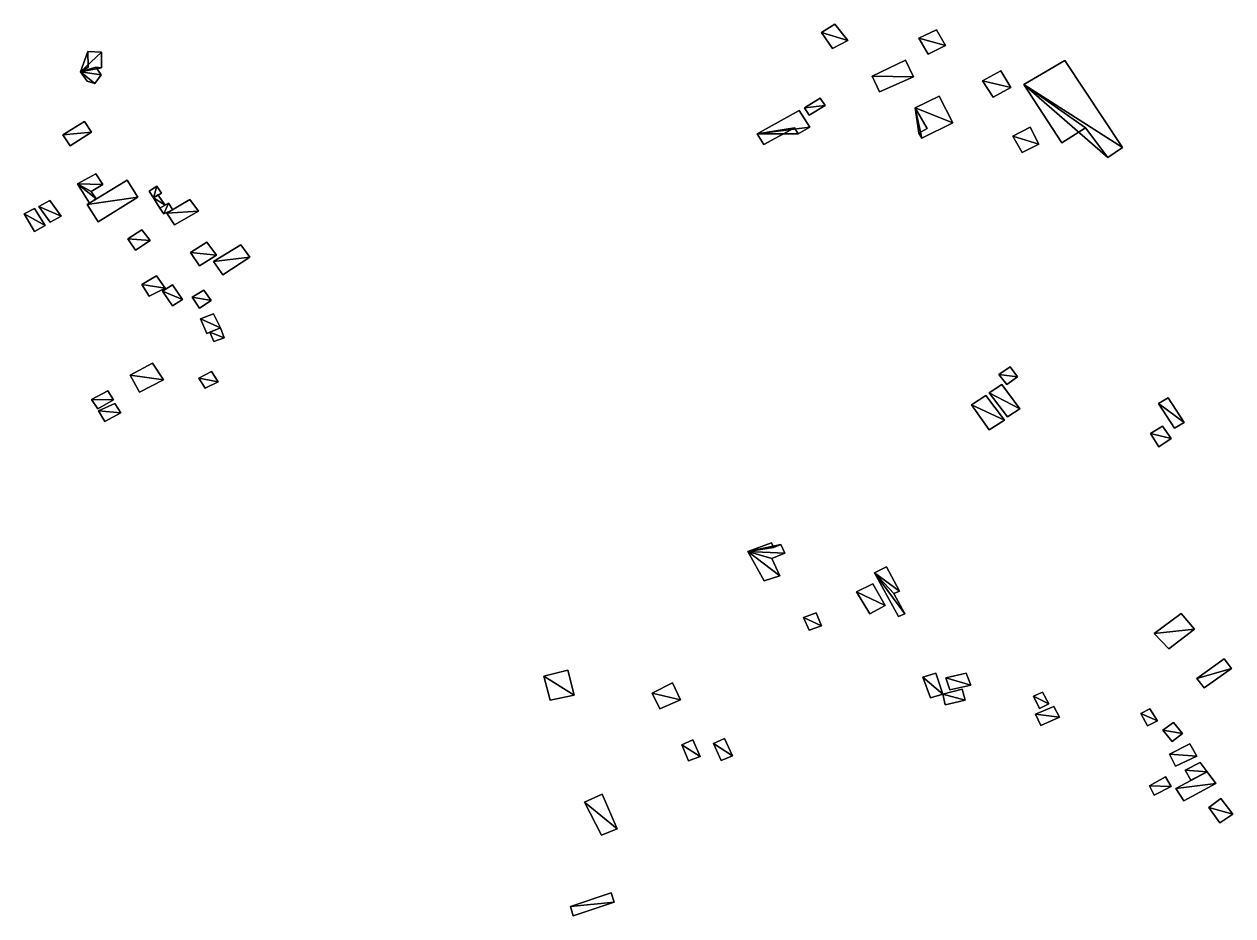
# Model space of a CAD drawing. Header units: metres. Extents: x -3947 to 4280, y -3529 to 2326.
# Drawn here: x -2840 to -2026, y -3256 to -2655 of the extents above; entities that cross this region are included whole.
import ezdxf

# ---------------------------------------------------------------- set-up
doc = ezdxf.new("R2010")
doc.units = ezdxf.units.M

msp = doc.modelspace()

# ---------------------------------------------------------------- linework, layer by layer
at = {"layer": 'MUROS'}
for points in [[(-2294.1, -2654.7), (-2303, -2660.3), (-2303, -2660.3, 4.5), (-2294.1, -2654.7, 4.5)], [(-2285.4, -2665.6), (-2294.1, -2654.7), (-2294.1, -2654.7, 4.5), (-2285.4, -2665.6, 4.5)], [(-2303, -2660.3), (-2295.7, -2671.2), (-2295.7, -2671.2, 4.5), (-2303, -2660.3, 4.5)], [(-2225.7, -2658.4), (-2237.4, -2664.2), (-2237.4, -2664.2, 4.5), (-2225.7, -2658.4, 4.5)], [(-2219.6, -2669), (-2225.7, -2658.4), (-2225.7, -2658.4, 4.5), (-2219.6, -2669, 4.5)], [(-2295.7, -2671.2), (-2285.4, -2665.6), (-2285.4, -2665.6, 4.5), (-2295.7, -2671.2, 4.5)], [(-2237.4, -2664.2), (-2231.1, -2675), (-2231.1, -2675, 4.5), (-2237.4, -2664.2, 4.5)], [(-2231.1, -2675), (-2219.6, -2669), (-2219.6, -2669, 4.5), (-2231.1, -2675, 4.5)], [(-2788.3, -2673.6), (-2797.4, -2673.1), (-2797.4, -2673.1, 4.5), (-2788.3, -2673.6, 4.5)], [(-2797.4, -2673.1), (-2797.2, -2683.6), (-2797.2, -2683.6, 4.5), (-2797.4, -2673.1, 4.5)], [(-2788.4, -2684.1), (-2788.3, -2673.6), (-2788.3, -2673.6, 4.5), (-2788.4, -2684.1, 4.5)], [(-2246.4, -2679), (-2269, -2689.7), (-2269, -2689.7, 4.5), (-2246.4, -2679, 4.5)], [(-2241, -2690.1), (-2246.4, -2679), (-2246.4, -2679, 4.5), (-2241, -2690.1, 4.5)], [(-2166.8, -2695.4), (-2139.2, -2679.1), (-2139.2, -2679.1, 4.5), (-2166.8, -2695.4, 4.5)], [(-2139.2, -2679.1), (-2100.3, -2737.9), (-2100.3, -2737.9, 4.5), (-2139.2, -2679.1, 4.5)], [(-2797.2, -2683.6), (-2802.4, -2686.8), (-2802.4, -2686.8, 4.5), (-2797.2, -2683.6, 4.5)], [(-2802.4, -2686.8), (-2798, -2693), (-2798, -2693, 4.5), (-2802.4, -2686.8, 4.5)], [(-2788.6, -2688.8), (-2792, -2683.6), (-2792, -2683.6, 4.5), (-2788.6, -2688.8, 4.5)], [(-2792, -2683.6), (-2788.4, -2684.1), (-2788.4, -2684.1, 4.5), (-2792, -2683.6, 4.5)], [(-2182.2, -2686.1), (-2194.6, -2692.8), (-2194.6, -2692.8, 4.5), (-2182.2, -2686.1, 4.5)], [(-2175.6, -2697.3), (-2182.2, -2686.1), (-2182.2, -2686.1, 4.5), (-2175.6, -2697.3, 4.5)], [(-2798, -2693), (-2792.8, -2694.7), (-2792.8, -2694.7, 4.5), (-2798, -2693, 4.5)], [(-2792.8, -2694.7), (-2788.6, -2688.8), (-2788.6, -2688.8, 4.5), (-2792.8, -2694.7, 4.5)], [(-2269, -2689.7), (-2263.9, -2700.2), (-2263.9, -2700.2, 4.5), (-2269, -2689.7, 4.5)], [(-2263.9, -2700.2), (-2241, -2690.1), (-2241, -2690.1, 4.5), (-2263.9, -2700.2, 4.5)], [(-2194.6, -2692.8), (-2187.3, -2703.8), (-2187.3, -2703.8, 4.5), (-2194.6, -2692.8, 4.5)], [(-2141.1, -2734.7), (-2166.8, -2695.4), (-2166.8, -2695.4, 4.5), (-2141.1, -2734.7, 4.5)], [(-2223.9, -2703.2), (-2239.9, -2711.1), (-2239.9, -2711.1, 4.5), (-2223.9, -2703.2, 4.5)], [(-2214.6, -2721.2), (-2223.9, -2703.2), (-2223.9, -2703.2, 4.5), (-2214.6, -2721.2, 4.5)], [(-2187.3, -2703.8), (-2175.6, -2697.3), (-2175.6, -2697.3, 4.5), (-2187.3, -2703.8, 4.5)], [(-2303.9, -2704.5), (-2314.5, -2711), (-2314.5, -2711, 4.5), (-2303.9, -2704.5, 4.5)], [(-2314.5, -2711), (-2311.5, -2716.1), (-2311.5, -2716.1, 4.5), (-2314.5, -2711, 4.5)], [(-2311.5, -2716.1), (-2300.7, -2709.6), (-2300.7, -2709.6, 4.5), (-2311.5, -2716.1, 4.5)], [(-2300.7, -2709.6), (-2303.9, -2704.5), (-2303.9, -2704.5, 4.5), (-2300.7, -2709.6, 4.5)], [(-2239.9, -2711.1), (-2231.8, -2724.9), (-2231.8, -2724.9, 4.5), (-2239.9, -2711.1, 4.5)], [(-2799.8, -2720.3), (-2814.3, -2729.2), (-2814.3, -2729.2, 4.5), (-2799.8, -2720.3, 4.5)], [(-2795, -2727.5), (-2799.8, -2720.3), (-2799.8, -2720.3, 4.5), (-2795, -2727.5, 4.5)], [(-2318.1, -2712.9), (-2346.4, -2728.6), (-2346.4, -2728.6, 4.5), (-2318.1, -2712.9, 4.5)], [(-2311, -2724.2), (-2318.1, -2712.9), (-2318.1, -2712.9, 4.5), (-2311, -2724.2, 4.5)], [(-2809.5, -2736.7), (-2795, -2727.5), (-2795, -2727.5, 4.5), (-2809.5, -2736.7, 4.5)], [(-2342, -2735.7), (-2321.3, -2724.6), (-2321.3, -2724.6, 4.5), (-2342, -2735.7, 4.5)], [(-2321.3, -2724.6), (-2318.8, -2728.5), (-2318.8, -2728.5, 4.5), (-2321.3, -2724.6, 4.5)], [(-2318.8, -2728.5), (-2311, -2724.2), (-2311, -2724.2, 4.5), (-2318.8, -2728.5, 4.5)], [(-2231.8, -2724.9), (-2237.5, -2728.1), (-2237.5, -2728.1, 4.5), (-2231.8, -2724.9, 4.5)], [(-2237.5, -2728.1), (-2235.5, -2731.4), (-2235.5, -2731.4, 4.5), (-2237.5, -2728.1, 4.5)], [(-2235.5, -2731.4), (-2214.6, -2721.2), (-2214.6, -2721.2, 4.5), (-2235.5, -2731.4, 4.5)], [(-2162.4, -2724.1), (-2174.1, -2730.2), (-2174.1, -2730.2, 4.5), (-2162.4, -2724.1, 4.5)], [(-2156.6, -2735.5), (-2162.4, -2724.1), (-2162.4, -2724.1, 4.5), (-2156.6, -2735.5, 4.5)], [(-2125.1, -2724.5), (-2141.1, -2734.7), (-2141.1, -2734.7, 4.5), (-2125.1, -2724.5, 4.5)], [(-2110.1, -2744.5), (-2125.1, -2724.5), (-2125.1, -2724.5, 4.5), (-2110.1, -2744.5, 4.5)], [(-2814.3, -2729.2), (-2809.5, -2736.7), (-2809.5, -2736.7, 4.5), (-2814.3, -2729.2, 4.5)], [(-2346.4, -2728.6), (-2342, -2735.7), (-2342, -2735.7, 4.5), (-2346.4, -2728.6, 4.5)], [(-2174.1, -2730.2), (-2167.9, -2741.1), (-2167.9, -2741.1, 4.5), (-2174.1, -2730.2, 4.5)], [(-2167.9, -2741.1), (-2156.6, -2735.5), (-2156.6, -2735.5, 4.5), (-2167.9, -2741.1, 4.5)], [(-2100.3, -2737.9), (-2110.1, -2744.5), (-2110.1, -2744.5, 4.5), (-2100.3, -2737.9, 4.5)], [(-2792, -2755.5), (-2804.4, -2762.3), (-2804.4, -2762.3, 4.5), (-2792, -2755.5, 4.5)], [(-2771.1, -2759.9), (-2797.9, -2776.2), (-2797.9, -2776.2, 8), (-2771.1, -2759.9, 8)], [(-2787.4, -2762.8), (-2792, -2755.5), (-2792, -2755.5, 4.5), (-2787.4, -2762.8, 4.5)], [(-2763.7, -2771.3), (-2771.1, -2759.9), (-2771.1, -2759.9, 8), (-2763.7, -2771.3, 8)], [(-2804.4, -2762.3), (-2796.4, -2775.2), (-2796.4, -2775.2, 4.5), (-2804.4, -2762.3, 4.5)], [(-2795.2, -2767.5), (-2787.4, -2762.8), (-2787.4, -2762.8, 4.5), (-2795.2, -2767.5, 4.5)], [(-2791.8, -2772.4), (-2795.2, -2767.5), (-2795.2, -2767.5, 4.5), (-2791.8, -2772.4, 4.5)], [(-2750.9, -2763.9), (-2756.1, -2767.3), (-2756.1, -2767.3, 4.5), (-2750.9, -2763.9, 4.5)], [(-2756.1, -2767.3), (-2753.3, -2771.7), (-2753.3, -2771.7, 4.5), (-2756.1, -2767.3, 4.5)], [(-2753.3, -2771.7), (-2747.9, -2768.6), (-2747.9, -2768.6, 4.5), (-2753.3, -2771.7, 4.5)], [(-2747.9, -2768.6), (-2750.9, -2763.9), (-2750.9, -2763.9, 4.5), (-2747.9, -2768.6, 4.5)], [(-2823.1, -2773.5), (-2830.5, -2777.6), (-2830.5, -2777.6, 4.5), (-2823.1, -2773.5, 4.5)], [(-2815.5, -2784), (-2823.1, -2773.5), (-2823.1, -2773.5, 4.5), (-2815.5, -2784, 4.5)], [(-2797.9, -2776.2), (-2790.6, -2787.8), (-2790.6, -2787.8, 8), (-2797.9, -2776.2, 8)], [(-2796.4, -2775.2), (-2791.8, -2772.4), (-2791.8, -2772.4, 4.5), (-2796.4, -2775.2, 4.5)], [(-2790.6, -2787.8), (-2763.7, -2771.3), (-2763.7, -2771.3, 8), (-2790.6, -2787.8, 8)], [(-2750.3, -2769.8), (-2753.3, -2771.7), (-2753.3, -2771.7, 4.5), (-2750.3, -2769.8, 4.5)], [(-2753.3, -2771.7), (-2748.9, -2778.6), (-2748.9, -2778.6, 4.5), (-2753.3, -2771.7, 4.5)], [(-2745.4, -2776.6), (-2750.3, -2769.8), (-2750.3, -2769.8, 4.5), (-2745.4, -2776.6, 4.5)], [(-2743.2, -2775.3), (-2748.9, -2778.6), (-2748.9, -2778.6, 4.5), (-2743.2, -2775.3, 4.5)], [(-2748.9, -2778.6), (-2745.4, -2776.6), (-2745.4, -2776.6, 4.5), (-2748.9, -2778.6, 4.5)], [(-2728.8, -2772.8), (-2744.2, -2782.1), (-2744.2, -2782.1, 4.5), (-2728.8, -2772.8, 4.5)], [(-2740.3, -2779.7), (-2743.2, -2775.3), (-2743.2, -2775.3, 4.5), (-2740.3, -2779.7, 4.5)], [(-2723, -2780.8), (-2728.8, -2772.8), (-2728.8, -2772.8, 4.5), (-2723, -2780.8, 4.5)], [(-2833.4, -2778.9), (-2840.4, -2782.5), (-2840.4, -2782.5, 4.5), (-2833.4, -2778.9, 4.5)], [(-2840.4, -2782.5), (-2833.4, -2794.4), (-2833.4, -2794.4, 4.5), (-2840.4, -2782.5, 4.5)], [(-2826.3, -2790.4), (-2833.4, -2778.9), (-2833.4, -2778.9, 4.5), (-2826.3, -2790.4, 4.5)], [(-2830.5, -2777.6), (-2822.9, -2788.2), (-2822.9, -2788.2, 4.5), (-2830.5, -2777.6, 4.5)], [(-2822.9, -2788.2), (-2815.5, -2784), (-2815.5, -2784, 4.5), (-2822.9, -2788.2, 4.5)], [(-2748.9, -2778.6), (-2746.3, -2782.6), (-2746.3, -2782.6, 4.5), (-2748.9, -2778.6, 4.5)], [(-2746.3, -2782.6), (-2740.3, -2779.7), (-2740.3, -2779.7, 4.5), (-2746.3, -2782.6, 4.5)], [(-2744.2, -2782.1), (-2739, -2790), (-2739, -2790, 4.5), (-2744.2, -2782.1, 4.5)], [(-2739, -2790), (-2723, -2780.8), (-2723, -2780.8, 4.5), (-2739, -2790, 4.5)], [(-2833.4, -2794.4), (-2826.3, -2790.4), (-2826.3, -2790.4, 4.5), (-2833.4, -2794.4, 4.5)], [(-2761.2, -2793.3), (-2770.6, -2799.3), (-2770.6, -2799.3, 4.5), (-2761.2, -2793.3, 4.5)], [(-2755.4, -2800.4), (-2761.2, -2793.3), (-2761.2, -2793.3, 4.5), (-2755.4, -2800.4, 4.5)], [(-2770.6, -2799.3), (-2765.4, -2807), (-2765.4, -2807, 4.5), (-2770.6, -2799.3, 4.5)], [(-2765.4, -2807), (-2755.4, -2800.4), (-2755.4, -2800.4, 4.5), (-2765.4, -2807, 4.5)], [(-2717.3, -2801.5), (-2728.3, -2808.5), (-2728.3, -2808.5, 4.5), (-2717.3, -2801.5, 4.5)], [(-2710.8, -2810.3), (-2717.3, -2801.5), (-2717.3, -2801.5, 4.5), (-2710.8, -2810.3, 4.5)], [(-2728.3, -2808.5), (-2722.3, -2817.6), (-2722.3, -2817.6, 4.5), (-2728.3, -2808.5, 4.5)], [(-2694.5, -2803.3), (-2712.8, -2814.6), (-2712.8, -2814.6, 4.5), (-2694.5, -2803.3, 4.5)], [(-2688.4, -2811.8), (-2694.5, -2803.3), (-2694.5, -2803.3, 4.5), (-2688.4, -2811.8, 4.5)], [(-2722.3, -2817.6), (-2710.8, -2810.3), (-2710.8, -2810.3, 4.5), (-2722.3, -2817.6, 4.5)], [(-2712.8, -2814.6), (-2706.6, -2823.5), (-2706.6, -2823.5, 4.5), (-2712.8, -2814.6, 4.5)], [(-2706.6, -2823.5), (-2688.4, -2811.8), (-2688.4, -2811.8, 4.5), (-2706.6, -2823.5, 4.5)], [(-2751.2, -2824.2), (-2761.2, -2830), (-2761.2, -2830, 4.5), (-2751.2, -2824.2, 4.5)], [(-2745.4, -2832.5), (-2751.2, -2824.2), (-2751.2, -2824.2, 4.5), (-2745.4, -2832.5, 4.5)], [(-2761.2, -2830), (-2756.1, -2838), (-2756.1, -2838, 4.5), (-2761.2, -2830, 4.5)], [(-2756.1, -2838), (-2745.4, -2832.5), (-2745.4, -2832.5, 4.5), (-2756.1, -2838, 4.5)], [(-2740.4, -2830.4), (-2747.1, -2834.6), (-2747.1, -2834.6, 4.5), (-2740.4, -2830.4, 4.5)], [(-2733.8, -2840.2), (-2740.4, -2830.4), (-2740.4, -2830.4, 4.5), (-2733.8, -2840.2, 4.5)], [(-2719.4, -2834), (-2727.1, -2838.7), (-2727.1, -2838.7, 4.5), (-2719.4, -2834, 4.5)], [(-2714.4, -2841), (-2719.4, -2834), (-2719.4, -2834, 4.5), (-2714.4, -2841, 4.5)], [(-2747.1, -2834.6), (-2740.5, -2844.5), (-2740.5, -2844.5, 4.5), (-2747.1, -2834.6, 4.5)], [(-2740.5, -2844.5), (-2733.8, -2840.2), (-2733.8, -2840.2, 4.5), (-2740.5, -2844.5, 4.5)], [(-2727.1, -2838.7), (-2722.3, -2846), (-2722.3, -2846, 4.5), (-2727.1, -2838.7, 4.5)], [(-2722.3, -2846), (-2714.4, -2841), (-2714.4, -2841, 4.5), (-2722.3, -2846, 4.5)], [(-2712.9, -2849.8), (-2721.6, -2853.3), (-2721.6, -2853.3, 4.5), (-2712.9, -2849.8, 4.5)], [(-2708.2, -2859.4), (-2712.9, -2849.8), (-2712.9, -2849.8, 4.5), (-2708.2, -2859.4, 4.5)], [(-2721.6, -2853.3), (-2717.3, -2863.1), (-2717.3, -2863.1, 4.5), (-2721.6, -2853.3, 4.5)], [(-2717.3, -2863.1), (-2708.2, -2859.4), (-2708.2, -2859.4, 4.5), (-2717.3, -2863.1, 4.5)], [(-2708.2, -2859.4), (-2715.3, -2862.3), (-2715.3, -2862.3, 4.5), (-2708.2, -2859.4, 4.5)], [(-2715.3, -2862.3), (-2712.6, -2868.5), (-2712.6, -2868.5, 4.5), (-2715.3, -2862.3, 4.5)], [(-2712.6, -2868.5), (-2705.6, -2866), (-2705.6, -2866, 4.5), (-2712.6, -2868.5, 4.5)], [(-2705.6, -2866), (-2708.2, -2859.4), (-2708.2, -2859.4, 4.5), (-2705.6, -2866, 4.5)], [(-2753.9, -2883.2), (-2769, -2891.3), (-2769, -2891.3, 4.5), (-2753.9, -2883.2, 4.5)], [(-2746.6, -2894.3), (-2753.9, -2883.2), (-2753.9, -2883.2, 4.5), (-2746.6, -2894.3, 4.5)], [(-2769, -2891.3), (-2762.7, -2902.7), (-2762.7, -2902.7, 4.5), (-2769, -2891.3, 4.5)], [(-2714.2, -2888.7), (-2722.7, -2893.3), (-2722.7, -2893.3, 4.5), (-2714.2, -2888.7, 4.5)], [(-2709.6, -2895.7), (-2714.2, -2888.7), (-2714.2, -2888.7, 4.5), (-2709.6, -2895.7, 4.5)], [(-2176, -2885.5), (-2183.6, -2890.7), (-2183.6, -2890.7, 4.5), (-2176, -2885.5, 4.5)], [(-2183.6, -2890.7), (-2178.3, -2897.6), (-2178.3, -2897.6, 4.5), (-2183.6, -2890.7, 4.5)], [(-2170.9, -2892.3), (-2176, -2885.5), (-2176, -2885.5, 4.5), (-2170.9, -2892.3, 4.5)], [(-2762.7, -2902.7), (-2746.6, -2894.3), (-2746.6, -2894.3, 4.5), (-2762.7, -2902.7, 4.5)], [(-2722.7, -2893.3), (-2718.4, -2900), (-2718.4, -2900, 4.5), (-2722.7, -2893.3, 4.5)], [(-2718.4, -2900), (-2709.6, -2895.7), (-2709.6, -2895.7, 4.5), (-2718.4, -2900, 4.5)], [(-2181.6, -2897.5), (-2190, -2903.2), (-2190, -2903.2, 4.5), (-2181.6, -2897.5, 4.5)], [(-2169.5, -2913.8), (-2181.6, -2897.5), (-2181.6, -2897.5, 4.5), (-2169.5, -2913.8, 4.5)], [(-2178.3, -2897.6), (-2170.9, -2892.3), (-2170.9, -2892.3, 4.5), (-2178.3, -2897.6, 4.5)], [(-2784.1, -2901.7), (-2795, -2907.7), (-2795, -2907.7, 4.5), (-2784.1, -2901.7, 4.5)], [(-2795, -2907.7), (-2790.8, -2913.8), (-2790.8, -2913.8, 4.5), (-2795, -2907.7, 4.5)], [(-2780.1, -2907.9), (-2784.1, -2901.7), (-2784.1, -2901.7, 4.5), (-2780.1, -2907.9, 4.5)], [(-2201.9, -2911.1), (-2192.3, -2904.8), (-2192.3, -2904.8, 4.5), (-2201.9, -2911.1, 4.5)], [(-2192.3, -2904.8), (-2179.7, -2921.5), (-2179.7, -2921.5, 4.5), (-2192.3, -2904.8, 4.5)], [(-2190, -2903.2), (-2177.8, -2919.2), (-2177.8, -2919.2, 4.5), (-2190, -2903.2, 4.5)], [(-2069.5, -2906.5), (-2075.9, -2910.3), (-2075.9, -2910.3, 4.5), (-2069.5, -2906.5, 4.5)], [(-2058.7, -2923.2), (-2069.5, -2906.5), (-2069.5, -2906.5, 4.5), (-2058.7, -2923.2, 4.5)], [(-2790.8, -2913.8), (-2780.1, -2907.9), (-2780.1, -2907.9, 4.5), (-2790.8, -2913.8, 4.5)], [(-2779.2, -2910.3), (-2790.3, -2915.2), (-2790.3, -2915.2, 4.5), (-2779.2, -2910.3, 4.5)], [(-2790.3, -2915.2), (-2786, -2922.4), (-2786, -2922.4, 4.5), (-2790.3, -2915.2, 4.5)], [(-2775.3, -2916.6), (-2779.2, -2910.3), (-2779.2, -2910.3, 4.5), (-2775.3, -2916.6, 4.5)], [(-2190, -2928), (-2201.9, -2911.1), (-2201.9, -2911.1, 4.5), (-2190, -2928, 4.5)], [(-2177.8, -2919.2), (-2169.5, -2913.8), (-2169.5, -2913.8, 4.5), (-2177.8, -2919.2, 4.5)], [(-2075.9, -2910.3), (-2065.2, -2926.9), (-2065.2, -2926.9, 4.5), (-2075.9, -2910.3, 4.5)], [(-2786, -2922.4), (-2775.3, -2916.6), (-2775.3, -2916.6, 4.5), (-2786, -2922.4, 4.5)], [(-2179.7, -2921.5), (-2190, -2928), (-2190, -2928, 4.5), (-2179.7, -2921.5, 4.5)], [(-2065.2, -2926.9), (-2058.7, -2923.2), (-2058.7, -2923.2, 4.5), (-2065.2, -2926.9, 4.5)], [(-2081.4, -2930.6), (-2073.2, -2925.5), (-2073.2, -2925.5, 4.5), (-2081.4, -2930.6, 4.5)], [(-2075.7, -2939.4), (-2081.4, -2930.6), (-2081.4, -2930.6, 4.5), (-2075.7, -2939.4, 4.5)], [(-2073.2, -2925.5), (-2067.5, -2933.8), (-2067.5, -2933.8, 4.5), (-2073.2, -2925.5, 4.5)], [(-2067.5, -2933.8), (-2075.7, -2939.4), (-2075.7, -2939.4, 4.5), (-2067.5, -2933.8, 4.5)], [(-2336.8, -3004.2), (-2352.8, -3010), (-2352.8, -3010, 4.5), (-2336.8, -3004.2, 4.5)], [(-2335.4, -3007.4), (-2336.8, -3004.2), (-2336.8, -3004.2, 4.5), (-2335.4, -3007.4, 4.5)], [(-2330.4, -3005.3), (-2335.4, -3007.4), (-2335.4, -3007.4, 4.5), (-2330.4, -3005.3, 4.5)], [(-2327.9, -3011.2), (-2330.4, -3005.3), (-2330.4, -3005.3, 4.5), (-2327.9, -3011.2, 4.5)], [(-2352.8, -3010), (-2341.7, -3029.8), (-2341.7, -3029.8, 4.5), (-2352.8, -3010, 4.5)], [(-2336.6, -3014.7), (-2327.9, -3011.2), (-2327.9, -3011.2, 4.5), (-2336.6, -3014.7, 4.5)], [(-2331.2, -3026.4), (-2336.6, -3014.7), (-2336.6, -3014.7, 4.5), (-2331.2, -3026.4, 4.5)], [(-2259.3, -3020.4), (-2267.3, -3024.5), (-2267.3, -3024.5, 5), (-2259.3, -3020.4, 5)], [(-2250.5, -3036.7), (-2259.3, -3020.4), (-2259.3, -3020.4, 5), (-2250.5, -3036.7, 5)], [(-2341.7, -3029.8), (-2331.2, -3026.4), (-2331.2, -3026.4, 4.5), (-2341.7, -3029.8, 4.5)], [(-2267.3, -3024.5), (-2251.2, -3053.8), (-2251.2, -3053.8, 5), (-2267.3, -3024.5, 5)], [(-2268.6, -3031.9), (-2279.6, -3037.3), (-2279.6, -3037.3, 4.5), (-2268.6, -3031.9, 4.5)], [(-2279.6, -3037.3), (-2270.6, -3052), (-2270.6, -3052, 4.5), (-2279.6, -3037.3, 4.5)], [(-2260.2, -3046.5), (-2268.6, -3031.9), (-2268.6, -3031.9, 4.5), (-2260.2, -3046.5, 4.5)], [(-2254.3, -3038.4), (-2250.5, -3036.7), (-2250.5, -3036.7, 5), (-2254.3, -3038.4, 5)], [(-2247, -3052), (-2254.3, -3038.4), (-2254.3, -3038.4, 5), (-2247, -3052, 5)], [(-2306.6, -3051.3), (-2315.3, -3054.4), (-2315.3, -3054.4, 4.5), (-2306.6, -3051.3, 4.5)], [(-2303, -3060.2), (-2306.6, -3051.3), (-2306.6, -3051.3, 4.5), (-2303, -3060.2, 4.5)], [(-2270.6, -3052), (-2260.2, -3046.5), (-2260.2, -3046.5, 4.5), (-2270.6, -3052, 4.5)], [(-2251.2, -3053.8), (-2247, -3052), (-2247, -3052, 5), (-2251.2, -3053.8, 5)], [(-2060.8, -3051.8), (-2078.9, -3065.3), (-2078.9, -3065.3, 4.5), (-2060.8, -3051.8, 4.5)], [(-2051.8, -3062.3), (-2060.8, -3051.8), (-2060.8, -3051.8, 4.5), (-2051.8, -3062.3, 4.5)], [(-2315.3, -3054.4), (-2311.5, -3063), (-2311.5, -3063, 4.5), (-2315.3, -3054.4, 4.5)], [(-2311.5, -3063), (-2303, -3060.2), (-2303, -3060.2, 4.5), (-2311.5, -3063, 4.5)], [(-2069, -3075.6), (-2051.8, -3062.3), (-2051.8, -3062.3, 4.5), (-2069, -3075.6, 4.5)], [(-2078.9, -3065.3), (-2069, -3075.6), (-2069, -3075.6, 4.5), (-2078.9, -3065.3, 4.5)], [(-2031.7, -3082.3), (-2050.1, -3095.7), (-2050.1, -3095.7, 4.5), (-2031.7, -3082.3, 4.5)], [(-2026.7, -3088.8), (-2031.7, -3082.3), (-2031.7, -3082.3, 4.5), (-2026.7, -3088.8, 4.5)], [(-2490.2, -3094.1), (-2474, -3090), (-2474, -3090, 4.5), (-2490.2, -3094.1, 4.5)], [(-2485.9, -3110.3), (-2490.2, -3094.1), (-2490.2, -3094.1, 4.5), (-2485.9, -3110.3, 4.5)], [(-2474, -3090), (-2469.8, -3106.8), (-2469.8, -3106.8, 4.5), (-2474, -3090, 4.5)], [(-2226.1, -3092), (-2234.7, -3094.8), (-2234.7, -3094.8, 4.5), (-2226.1, -3092, 4.5)], [(-2234.7, -3094.8), (-2229.6, -3108.6), (-2229.6, -3108.6, 4.5), (-2234.7, -3094.8, 4.5)], [(-2221.3, -3106.2), (-2226.1, -3092), (-2226.1, -3092, 4.5), (-2221.3, -3106.2, 4.5)], [(-2205.5, -3091.9), (-2219.3, -3095.2), (-2219.3, -3095.2, 4.5), (-2205.5, -3091.9, 4.5)], [(-2202.5, -3100), (-2205.5, -3091.9), (-2205.5, -3091.9, 4.5), (-2202.5, -3100, 4.5)], [(-2045.3, -3101.9), (-2026.7, -3088.8), (-2026.7, -3088.8, 4.5), (-2045.3, -3101.9, 4.5)], [(-2403.5, -3098.5), (-2417.2, -3105.4), (-2417.2, -3105.4, 5), (-2403.5, -3098.5, 5)], [(-2398.1, -3109.9), (-2403.5, -3098.5), (-2403.5, -3098.5, 5), (-2398.1, -3109.9, 5)], [(-2208.4, -3102.7), (-2221.3, -3106.2), (-2221.3, -3106.2, 4.5), (-2208.4, -3102.7, 4.5)], [(-2219.3, -3095.2), (-2216.7, -3103.2), (-2216.7, -3103.2, 4.5), (-2219.3, -3095.2, 4.5)], [(-2216.7, -3103.2), (-2202.5, -3100), (-2202.5, -3100, 4.5), (-2216.7, -3103.2, 4.5)], [(-2206.2, -3110.1), (-2208.4, -3102.7), (-2208.4, -3102.7, 4.5), (-2206.2, -3110.1, 4.5)], [(-2050.1, -3095.7), (-2045.3, -3101.9), (-2045.3, -3101.9, 4.5), (-2050.1, -3095.7, 4.5)], [(-2469.8, -3106.8), (-2485.9, -3110.3), (-2485.9, -3110.3, 4.5), (-2469.8, -3106.8, 4.5)], [(-2417.2, -3105.4), (-2412, -3116.1), (-2412, -3116.1, 5), (-2417.2, -3105.4, 5)], [(-2412, -3116.1), (-2398.1, -3109.9), (-2398.1, -3109.9, 5), (-2412, -3116.1, 5)], [(-2229.6, -3108.6), (-2221.3, -3106.2), (-2221.3, -3106.2, 4.5), (-2229.6, -3108.6, 4.5)], [(-2221.3, -3106.2), (-2219.8, -3113.3), (-2219.8, -3113.3, 4.5), (-2221.3, -3106.2, 4.5)], [(-2219.8, -3113.3), (-2206.2, -3110.1), (-2206.2, -3110.1, 4.5), (-2219.8, -3113.3, 4.5)], [(-2154.1, -3104.8), (-2160.2, -3107.4), (-2160.2, -3107.4, 4.5), (-2154.1, -3104.8, 4.5)], [(-2160.2, -3107.4), (-2156.2, -3115.7), (-2156.2, -3115.7, 4.5), (-2160.2, -3107.4, 4.5)], [(-2149.8, -3112.7), (-2154.1, -3104.8), (-2154.1, -3104.8, 4.5), (-2149.8, -3112.7, 4.5)], [(-2146.5, -3114.5), (-2158.8, -3119.7), (-2158.8, -3119.7, 4.5), (-2146.5, -3114.5, 4.5)], [(-2156.2, -3115.7), (-2149.8, -3112.7), (-2149.8, -3112.7, 4.5), (-2156.2, -3115.7, 4.5)], [(-2142.8, -3121.7), (-2146.5, -3114.5), (-2146.5, -3114.5, 4.5), (-2142.8, -3121.7, 4.5)], [(-2081.8, -3116), (-2087.8, -3119.2), (-2087.8, -3119.2, 4.5), (-2081.8, -3116, 4.5)], [(-2087.8, -3119.2), (-2083.4, -3127.4), (-2083.4, -3127.4, 4.5), (-2087.8, -3119.2, 4.5)], [(-2076.7, -3124.1), (-2081.8, -3116), (-2081.8, -3116, 4.5), (-2076.7, -3124.1, 4.5)], [(-2158.8, -3119.7), (-2155.2, -3127.2), (-2155.2, -3127.2, 4.5), (-2158.8, -3119.7, 4.5)], [(-2155.2, -3127.2), (-2142.8, -3121.7), (-2142.8, -3121.7, 4.5), (-2155.2, -3127.2, 4.5)], [(-2083.4, -3127.4), (-2076.7, -3124.1), (-2076.7, -3124.1, 4.5), (-2083.4, -3127.4, 4.5)], [(-2065.9, -3125.3), (-2073.1, -3130.3), (-2073.1, -3130.3, 4.5), (-2065.9, -3125.3, 4.5)], [(-2059.9, -3132.7), (-2065.9, -3125.3), (-2065.9, -3125.3, 4.5), (-2059.9, -3132.7, 4.5)], [(-2073.1, -3130.3), (-2066.8, -3138.1), (-2066.8, -3138.1, 4.5), (-2073.1, -3130.3, 4.5)], [(-2066.8, -3138.1), (-2059.9, -3132.7), (-2059.9, -3132.7, 4.5), (-2066.8, -3138.1, 4.5)], [(-2397.3, -3140.2), (-2389.9, -3136.9), (-2389.9, -3136.9, 4.5), (-2397.3, -3140.2, 4.5)], [(-2392.7, -3151), (-2397.3, -3140.2), (-2397.3, -3140.2, 4.5), (-2392.7, -3151, 4.5)], [(-2389.9, -3136.9), (-2384.9, -3148.1), (-2384.9, -3148.1, 4.5), (-2389.9, -3136.9, 4.5)], [(-2368.5, -3136.1), (-2375.9, -3139.3), (-2375.9, -3139.3, 4.5), (-2368.5, -3136.1, 4.5)], [(-2375.9, -3139.3), (-2370.7, -3150.9), (-2370.7, -3150.9, 4.5), (-2375.9, -3139.3, 4.5)], [(-2363.1, -3147.6), (-2368.5, -3136.1), (-2368.5, -3136.1, 4.5), (-2363.1, -3147.6, 4.5)], [(-2054.8, -3139.7), (-2068.6, -3146.5), (-2068.6, -3146.5, 4.5), (-2054.8, -3139.7, 4.5)], [(-2050.1, -3148), (-2054.8, -3139.7), (-2054.8, -3139.7, 4.5), (-2050.1, -3148, 4.5)], [(-2384.9, -3148.1), (-2392.7, -3151), (-2392.7, -3151, 4.5), (-2384.9, -3148.1, 4.5)], [(-2370.7, -3150.9), (-2363.1, -3147.6), (-2363.1, -3147.6, 4.5), (-2370.7, -3150.9, 4.5)], [(-2068.6, -3146.5), (-2064.6, -3154.6), (-2064.6, -3154.6, 4.5), (-2068.6, -3146.5, 4.5)], [(-2064.6, -3154.6), (-2050.1, -3148), (-2050.1, -3148, 4.5), (-2064.6, -3154.6, 4.5)], [(-2043.3, -3158.4), (-2064.4, -3169.6), (-2064.4, -3169.6, 4.5), (-2043.3, -3158.4, 4.5)], [(-2047.9, -3152.3), (-2058.1, -3157.4), (-2058.1, -3157.4, 4.5), (-2047.9, -3152.3, 4.5)], [(-2058.1, -3157.4), (-2054.3, -3164.2), (-2054.3, -3164.2, 4.5), (-2058.1, -3157.4, 4.5)], [(-2054.3, -3164.2), (-2043.3, -3158.4), (-2043.3, -3158.4, 4.5), (-2054.3, -3164.2, 4.5)], [(-2043.3, -3158.4), (-2047.9, -3152.3), (-2047.9, -3152.3, 4.5), (-2043.3, -3158.4, 4.5)], [(-2037.4, -3166.3), (-2043.3, -3158.4), (-2043.3, -3158.4, 4.5), (-2037.4, -3166.3, 4.5)], [(-2071.3, -3161.9), (-2082, -3168), (-2082, -3168, 4.5), (-2071.3, -3161.9, 4.5)], [(-2082, -3168), (-2078.8, -3174.1), (-2078.8, -3174.1, 4.5), (-2082, -3168, 4.5)], [(-2078.8, -3174.1), (-2067.5, -3168.4), (-2067.5, -3168.4, 4.5), (-2078.8, -3174.1, 4.5)], [(-2067.5, -3168.4), (-2071.3, -3161.9), (-2071.3, -3161.9, 4.5), (-2067.5, -3168.4, 4.5)], [(-2059, -3178.1), (-2037.4, -3166.3), (-2037.4, -3166.3, 4.5), (-2059, -3178.1, 4.5)], [(-2462.9, -3178.9), (-2450.9, -3173.5), (-2450.9, -3173.5, 4.5), (-2462.9, -3178.9, 4.5)], [(-2450.9, -3173.5), (-2440.7, -3196.9), (-2440.7, -3196.9, 4.5), (-2450.9, -3173.5, 4.5)], [(-2064.4, -3169.6), (-2059, -3178.1), (-2059, -3178.1, 4.5), (-2064.4, -3169.6, 4.5)], [(-2033.9, -3176.5), (-2042.1, -3182.5), (-2042.1, -3182.5, 4.5), (-2033.9, -3176.5, 4.5)], [(-2025.9, -3187.1), (-2033.9, -3176.5), (-2033.9, -3176.5, 4.5), (-2025.9, -3187.1, 4.5)], [(-2451.4, -3201.1), (-2462.9, -3178.9), (-2462.9, -3178.9, 4.5), (-2451.4, -3201.1, 4.5)], [(-2042.1, -3182.5), (-2034.6, -3192.9), (-2034.6, -3192.9, 4.5), (-2042.1, -3182.5, 4.5)], [(-2034.6, -3192.9), (-2025.9, -3187.1), (-2025.9, -3187.1, 4.5), (-2034.6, -3192.9, 4.5)], [(-2440.7, -3196.9), (-2451.4, -3201.1), (-2451.4, -3201.1, 4.5), (-2440.7, -3196.9, 4.5)], [(-2444.9, -3239.9), (-2472.3, -3249.2), (-2472.3, -3249.2, 4.5), (-2444.9, -3239.9, 4.5)], [(-2442.8, -3246.2), (-2444.9, -3239.9), (-2444.9, -3239.9, 4.5), (-2442.8, -3246.2, 4.5)], [(-2472.3, -3249.2), (-2470.5, -3255.5), (-2470.5, -3255.5, 4.5), (-2472.3, -3249.2, 4.5)], [(-2470.5, -3255.5), (-2442.8, -3246.2), (-2442.8, -3246.2, 4.5), (-2470.5, -3255.5, 4.5)]]:
    msp.add_3dface(points, dxfattribs=at)
at = {"layer": 'TECHOS'}
for points in [[(-2303, -2660.3, 4.5), (-2285.4, -2665.6, 4.5), (-2294.1, -2654.7, 4.5)], [(-2303, -2660.3, 4.5), (-2295.7, -2671.2, 4.5), (-2285.4, -2665.6, 4.5)], [(-2237.4, -2664.2, 4.5), (-2219.6, -2669, 4.5), (-2225.7, -2658.4, 4.5)], [(-2237.4, -2664.2, 4.5), (-2231.1, -2675, 4.5), (-2219.6, -2669, 4.5)], [(-2802.4, -2686.8, 4.5), (-2788.3, -2673.6, 4.5), (-2797.4, -2673.1, 4.5)], [(-2802.4, -2686.8, 4.5), (-2797.4, -2673.1, 4.5), (-2797.2, -2683.6, 4.5)], [(-2802.4, -2686.8, 4.5), (-2788.4, -2684.1, 4.5), (-2788.3, -2673.6, 4.5)], [(-2269, -2689.7, 4.5), (-2241, -2690.1, 4.5), (-2246.4, -2679, 4.5)], [(-2166.8, -2695.4, 4.5), (-2139.2, -2679.1, 4.5), (-2100.3, -2737.9, 4.5)], [(-2802.4, -2686.8, 4.5), (-2788.6, -2688.8, 4.5), (-2792, -2683.6, 4.5)], [(-2802.4, -2686.8, 4.5), (-2792, -2683.6, 4.5), (-2788.4, -2684.1, 4.5)], [(-2802.4, -2686.8, 4.5), (-2798, -2693, 4.5), (-2792.8, -2694.7, 4.5)], [(-2802.4, -2686.8, 4.5), (-2792.8, -2694.7, 4.5), (-2788.6, -2688.8, 4.5)], [(-2194.6, -2692.8, 4.5), (-2175.6, -2697.3, 4.5), (-2182.2, -2686.1, 4.5)], [(-2269, -2689.7, 4.5), (-2263.9, -2700.2, 4.5), (-2241, -2690.1, 4.5)], [(-2194.6, -2692.8, 4.5), (-2187.3, -2703.8, 4.5), (-2175.6, -2697.3, 4.5)], [(-2166.8, -2695.4, 4.5), (-2100.3, -2737.9, 4.5), (-2110.1, -2744.5, 4.5)], [(-2166.8, -2695.4, 4.5), (-2110.1, -2744.5, 4.5), (-2125.1, -2724.5, 4.5)], [(-2166.8, -2695.4, 4.5), (-2125.1, -2724.5, 4.5), (-2141.1, -2734.7, 4.5)], [(-2239.9, -2711.1, 4.5), (-2214.6, -2721.2, 4.5), (-2223.9, -2703.2, 4.5)], [(-2314.5, -2711, 4.5), (-2300.7, -2709.6, 4.5), (-2303.9, -2704.5, 4.5)], [(-2314.5, -2711, 4.5), (-2311.5, -2716.1, 4.5), (-2300.7, -2709.6, 4.5)], [(-2239.9, -2711.1, 4.5), (-2231.8, -2724.9, 4.5), (-2237.5, -2728.1, 4.5)], [(-2239.9, -2711.1, 4.5), (-2237.5, -2728.1, 4.5), (-2235.5, -2731.4, 4.5)], [(-2239.9, -2711.1, 4.5), (-2235.5, -2731.4, 4.5), (-2214.6, -2721.2, 4.5)], [(-2814.3, -2729.2, 4.5), (-2795, -2727.5, 4.5), (-2799.8, -2720.3, 4.5)], [(-2346.4, -2728.6, 4.5), (-2311, -2724.2, 4.5), (-2318.1, -2712.9, 4.5)], [(-2814.3, -2729.2, 4.5), (-2809.5, -2736.7, 4.5), (-2795, -2727.5, 4.5)], [(-2346.4, -2728.6, 4.5), (-2318.8, -2728.5, 4.5), (-2311, -2724.2, 4.5)], [(-2346.4, -2728.6, 4.5), (-2342, -2735.7, 4.5), (-2321.3, -2724.6, 4.5)], [(-2346.4, -2728.6, 4.5), (-2321.3, -2724.6, 4.5), (-2318.8, -2728.5, 4.5)], [(-2174.1, -2730.2, 4.5), (-2156.6, -2735.5, 4.5), (-2162.4, -2724.1, 4.5)], [(-2174.1, -2730.2, 4.5), (-2167.9, -2741.1, 4.5), (-2156.6, -2735.5, 4.5)], [(-2804.4, -2762.3, 4.5), (-2787.4, -2762.8, 4.5), (-2792, -2755.5, 4.5)], [(-2797.9, -2776.2, 8), (-2763.7, -2771.3, 8), (-2771.1, -2759.9, 8)], [(-2804.4, -2762.3, 4.5), (-2796.4, -2775.2, 4.5), (-2791.8, -2772.4, 4.5)], [(-2804.4, -2762.3, 4.5), (-2791.8, -2772.4, 4.5), (-2795.2, -2767.5, 4.5)], [(-2804.4, -2762.3, 4.5), (-2795.2, -2767.5, 4.5), (-2787.4, -2762.8, 4.5)], [(-2753.3, -2771.7, 4.5), (-2750.9, -2763.9, 4.5), (-2756.1, -2767.3, 4.5)], [(-2753.3, -2771.7, 4.5), (-2747.9, -2768.6, 4.5), (-2750.9, -2763.9, 4.5)], [(-2830.5, -2777.6, 4.5), (-2815.5, -2784, 4.5), (-2823.1, -2773.5, 4.5)], [(-2797.9, -2776.2, 8), (-2790.6, -2787.8, 8), (-2763.7, -2771.3, 8)], [(-2745.4, -2776.6, 4.5), (-2750.3, -2769.8, 4.5), (-2753.3, -2771.7, 4.5)], [(-2745.4, -2776.6, 4.5), (-2753.3, -2771.7, 4.5), (-2748.9, -2778.6, 4.5)], [(-2746.3, -2782.6, 4.5), (-2743.2, -2775.3, 4.5), (-2748.9, -2778.6, 4.5)], [(-2746.3, -2782.6, 4.5), (-2740.3, -2779.7, 4.5), (-2743.2, -2775.3, 4.5)], [(-2744.2, -2782.1, 4.5), (-2723, -2780.8, 4.5), (-2728.8, -2772.8, 4.5)], [(-2840.4, -2782.5, 4.5), (-2826.3, -2790.4, 4.5), (-2833.4, -2778.9, 4.5)], [(-2840.4, -2782.5, 4.5), (-2833.4, -2794.4, 4.5), (-2826.3, -2790.4, 4.5)], [(-2830.5, -2777.6, 4.5), (-2822.9, -2788.2, 4.5), (-2815.5, -2784, 4.5)], [(-2744.2, -2782.1, 4.5), (-2739, -2790, 4.5), (-2723, -2780.8, 4.5)], [(-2770.6, -2799.3, 4.5), (-2755.4, -2800.4, 4.5), (-2761.2, -2793.3, 4.5)], [(-2770.6, -2799.3, 4.5), (-2765.4, -2807, 4.5), (-2755.4, -2800.4, 4.5)], [(-2728.3, -2808.5, 4.5), (-2710.8, -2810.3, 4.5), (-2717.3, -2801.5, 4.5)], [(-2728.3, -2808.5, 4.5), (-2722.3, -2817.6, 4.5), (-2710.8, -2810.3, 4.5)], [(-2712.8, -2814.6, 4.5), (-2688.4, -2811.8, 4.5), (-2694.5, -2803.3, 4.5)], [(-2712.8, -2814.6, 4.5), (-2706.6, -2823.5, 4.5), (-2688.4, -2811.8, 4.5)], [(-2761.2, -2830, 4.5), (-2745.4, -2832.5, 4.5), (-2751.2, -2824.2, 4.5)], [(-2761.2, -2830, 4.5), (-2756.1, -2838, 4.5), (-2745.4, -2832.5, 4.5)], [(-2747.1, -2834.6, 4.5), (-2733.8, -2840.2, 4.5), (-2740.4, -2830.4, 4.5)], [(-2727.1, -2838.7, 4.5), (-2714.4, -2841, 4.5), (-2719.4, -2834, 4.5)], [(-2747.1, -2834.6, 4.5), (-2740.5, -2844.5, 4.5), (-2733.8, -2840.2, 4.5)], [(-2727.1, -2838.7, 4.5), (-2722.3, -2846, 4.5), (-2714.4, -2841, 4.5)], [(-2721.6, -2853.3, 4.5), (-2708.2, -2859.4, 4.5), (-2712.9, -2849.8, 4.5)], [(-2721.6, -2853.3, 4.5), (-2717.3, -2863.1, 4.5), (-2708.2, -2859.4, 4.5)], [(-2715.3, -2862.3, 4.5), (-2705.6, -2866, 4.5), (-2708.2, -2859.4, 4.5)], [(-2715.3, -2862.3, 4.5), (-2712.6, -2868.5, 4.5), (-2705.6, -2866, 4.5)], [(-2769, -2891.3, 4.5), (-2746.6, -2894.3, 4.5), (-2753.9, -2883.2, 4.5)], [(-2769, -2891.3, 4.5), (-2762.7, -2902.7, 4.5), (-2746.6, -2894.3, 4.5)], [(-2722.7, -2893.3, 4.5), (-2709.6, -2895.7, 4.5), (-2714.2, -2888.7, 4.5)], [(-2183.6, -2890.7, 4.5), (-2170.9, -2892.3, 4.5), (-2176, -2885.5, 4.5)], [(-2183.6, -2890.7, 4.5), (-2178.3, -2897.6, 4.5), (-2170.9, -2892.3, 4.5)], [(-2722.7, -2893.3, 4.5), (-2718.4, -2900, 4.5), (-2709.6, -2895.7, 4.5)], [(-2190, -2903.2, 4.5), (-2169.5, -2913.8, 4.5), (-2181.6, -2897.5, 4.5)], [(-2795, -2907.7, 4.5), (-2780.1, -2907.9, 4.5), (-2784.1, -2901.7, 4.5)], [(-2795, -2907.7, 4.5), (-2790.8, -2913.8, 4.5), (-2780.1, -2907.9, 4.5)], [(-2201.9, -2911.1, 4.5), (-2192.3, -2904.8, 4.5), (-2179.7, -2921.5, 4.5)], [(-2190, -2903.2, 4.5), (-2177.8, -2919.2, 4.5), (-2169.5, -2913.8, 4.5)], [(-2075.9, -2910.3, 4.5), (-2058.7, -2923.2, 4.5), (-2069.5, -2906.5, 4.5)], [(-2790.3, -2915.2, 4.5), (-2775.3, -2916.6, 4.5), (-2779.2, -2910.3, 4.5)], [(-2790.3, -2915.2, 4.5), (-2786, -2922.4, 4.5), (-2775.3, -2916.6, 4.5)], [(-2201.9, -2911.1, 4.5), (-2179.7, -2921.5, 4.5), (-2190, -2928, 4.5)], [(-2075.9, -2910.3, 4.5), (-2065.2, -2926.9, 4.5), (-2058.7, -2923.2, 4.5)], [(-2081.4, -2930.6, 4.5), (-2073.2, -2925.5, 4.5), (-2067.5, -2933.8, 4.5)], [(-2081.4, -2930.6, 4.5), (-2067.5, -2933.8, 4.5), (-2075.7, -2939.4, 4.5)], [(-2352.8, -3010, 4.5), (-2335.4, -3007.4, 4.5), (-2336.8, -3004.2, 4.5)], [(-2352.8, -3010, 4.5), (-2327.9, -3011.2, 4.5), (-2330.4, -3005.3, 4.5)], [(-2352.8, -3010, 4.5), (-2330.4, -3005.3, 4.5), (-2335.4, -3007.4, 4.5)], [(-2352.8, -3010, 4.5), (-2341.7, -3029.8, 4.5), (-2331.2, -3026.4, 4.5)], [(-2352.8, -3010, 4.5), (-2331.2, -3026.4, 4.5), (-2336.6, -3014.7, 4.5)], [(-2352.8, -3010, 4.5), (-2336.6, -3014.7, 4.5), (-2327.9, -3011.2, 4.5)], [(-2267.3, -3024.5, 5), (-2250.5, -3036.7, 5), (-2259.3, -3020.4, 5)], [(-2267.3, -3024.5, 5), (-2251.2, -3053.8, 5), (-2247, -3052, 5)], [(-2267.3, -3024.5, 5), (-2247, -3052, 5), (-2254.3, -3038.4, 5)], [(-2267.3, -3024.5, 5), (-2254.3, -3038.4, 5), (-2250.5, -3036.7, 5)], [(-2279.6, -3037.3, 4.5), (-2260.2, -3046.5, 4.5), (-2268.6, -3031.9, 4.5)], [(-2279.6, -3037.3, 4.5), (-2270.6, -3052, 4.5), (-2260.2, -3046.5, 4.5)], [(-2315.3, -3054.4, 4.5), (-2303, -3060.2, 4.5), (-2306.6, -3051.3, 4.5)], [(-2078.9, -3065.3, 4.5), (-2051.8, -3062.3, 4.5), (-2060.8, -3051.8, 4.5)], [(-2315.3, -3054.4, 4.5), (-2311.5, -3063, 4.5), (-2303, -3060.2, 4.5)], [(-2078.9, -3065.3, 4.5), (-2069, -3075.6, 4.5), (-2051.8, -3062.3, 4.5)], [(-2050.1, -3095.7, 4.5), (-2026.7, -3088.8, 4.5), (-2031.7, -3082.3, 4.5)], [(-2490.2, -3094.1, 4.5), (-2474, -3090, 4.5), (-2469.8, -3106.8, 4.5)], [(-2490.2, -3094.1, 4.5), (-2469.8, -3106.8, 4.5), (-2485.9, -3110.3, 4.5)], [(-2234.7, -3094.8, 4.5), (-2221.3, -3106.2, 4.5), (-2226.1, -3092, 4.5)], [(-2234.7, -3094.8, 4.5), (-2229.6, -3108.6, 4.5), (-2221.3, -3106.2, 4.5)], [(-2219.3, -3095.2, 4.5), (-2202.5, -3100, 4.5), (-2205.5, -3091.9, 4.5)], [(-2050.1, -3095.7, 4.5), (-2045.3, -3101.9, 4.5), (-2026.7, -3088.8, 4.5)], [(-2417.2, -3105.4, 5), (-2398.1, -3109.9, 5), (-2403.5, -3098.5, 5)], [(-2221.3, -3106.2, 4.5), (-2206.2, -3110.1, 4.5), (-2208.4, -3102.7, 4.5)], [(-2219.3, -3095.2, 4.5), (-2216.7, -3103.2, 4.5), (-2202.5, -3100, 4.5)], [(-2417.2, -3105.4, 5), (-2412, -3116.1, 5), (-2398.1, -3109.9, 5)], [(-2221.3, -3106.2, 4.5), (-2219.8, -3113.3, 4.5), (-2206.2, -3110.1, 4.5)], [(-2160.2, -3107.4, 4.5), (-2149.8, -3112.7, 4.5), (-2154.1, -3104.8, 4.5)], [(-2160.2, -3107.4, 4.5), (-2156.2, -3115.7, 4.5), (-2149.8, -3112.7, 4.5)], [(-2158.8, -3119.7, 4.5), (-2142.8, -3121.7, 4.5), (-2146.5, -3114.5, 4.5)], [(-2087.8, -3119.2, 4.5), (-2076.7, -3124.1, 4.5), (-2081.8, -3116, 4.5)], [(-2087.8, -3119.2, 4.5), (-2083.4, -3127.4, 4.5), (-2076.7, -3124.1, 4.5)], [(-2158.8, -3119.7, 4.5), (-2155.2, -3127.2, 4.5), (-2142.8, -3121.7, 4.5)], [(-2073.1, -3130.3, 4.5), (-2059.9, -3132.7, 4.5), (-2065.9, -3125.3, 4.5)], [(-2073.1, -3130.3, 4.5), (-2066.8, -3138.1, 4.5), (-2059.9, -3132.7, 4.5)], [(-2397.3, -3140.2, 4.5), (-2389.9, -3136.9, 4.5), (-2384.9, -3148.1, 4.5)], [(-2397.3, -3140.2, 4.5), (-2384.9, -3148.1, 4.5), (-2392.7, -3151, 4.5)], [(-2375.9, -3139.3, 4.5), (-2363.1, -3147.6, 4.5), (-2368.5, -3136.1, 4.5)], [(-2375.9, -3139.3, 4.5), (-2370.7, -3150.9, 4.5), (-2363.1, -3147.6, 4.5)], [(-2068.6, -3146.5, 4.5), (-2050.1, -3148, 4.5), (-2054.8, -3139.7, 4.5)], [(-2068.6, -3146.5, 4.5), (-2064.6, -3154.6, 4.5), (-2050.1, -3148, 4.5)], [(-2064.4, -3169.6, 4.5), (-2037.4, -3166.3, 4.5), (-2043.3, -3158.4, 4.5)], [(-2043.3, -3158.4, 4.5), (-2047.9, -3152.3, 4.5), (-2058.1, -3157.4, 4.5)], [(-2043.3, -3158.4, 4.5), (-2058.1, -3157.4, 4.5), (-2054.3, -3164.2, 4.5)], [(-2082, -3168, 4.5), (-2067.5, -3168.4, 4.5), (-2071.3, -3161.9, 4.5)], [(-2082, -3168, 4.5), (-2078.8, -3174.1, 4.5), (-2067.5, -3168.4, 4.5)], [(-2064.4, -3169.6, 4.5), (-2059, -3178.1, 4.5), (-2037.4, -3166.3, 4.5)], [(-2462.9, -3178.9, 4.5), (-2450.9, -3173.5, 4.5), (-2440.7, -3196.9, 4.5)], [(-2042.1, -3182.5, 4.5), (-2025.9, -3187.1, 4.5), (-2033.9, -3176.5, 4.5)], [(-2462.9, -3178.9, 4.5), (-2440.7, -3196.9, 4.5), (-2451.4, -3201.1, 4.5)], [(-2042.1, -3182.5, 4.5), (-2034.6, -3192.9, 4.5), (-2025.9, -3187.1, 4.5)], [(-2472.3, -3249.2, 4.5), (-2442.8, -3246.2, 4.5), (-2444.9, -3239.9, 4.5)], [(-2472.3, -3249.2, 4.5), (-2470.5, -3255.5, 4.5), (-2442.8, -3246.2, 4.5)]]:
    msp.add_3dface(points, dxfattribs=at)

doc.saveas('drawing.dxf')
